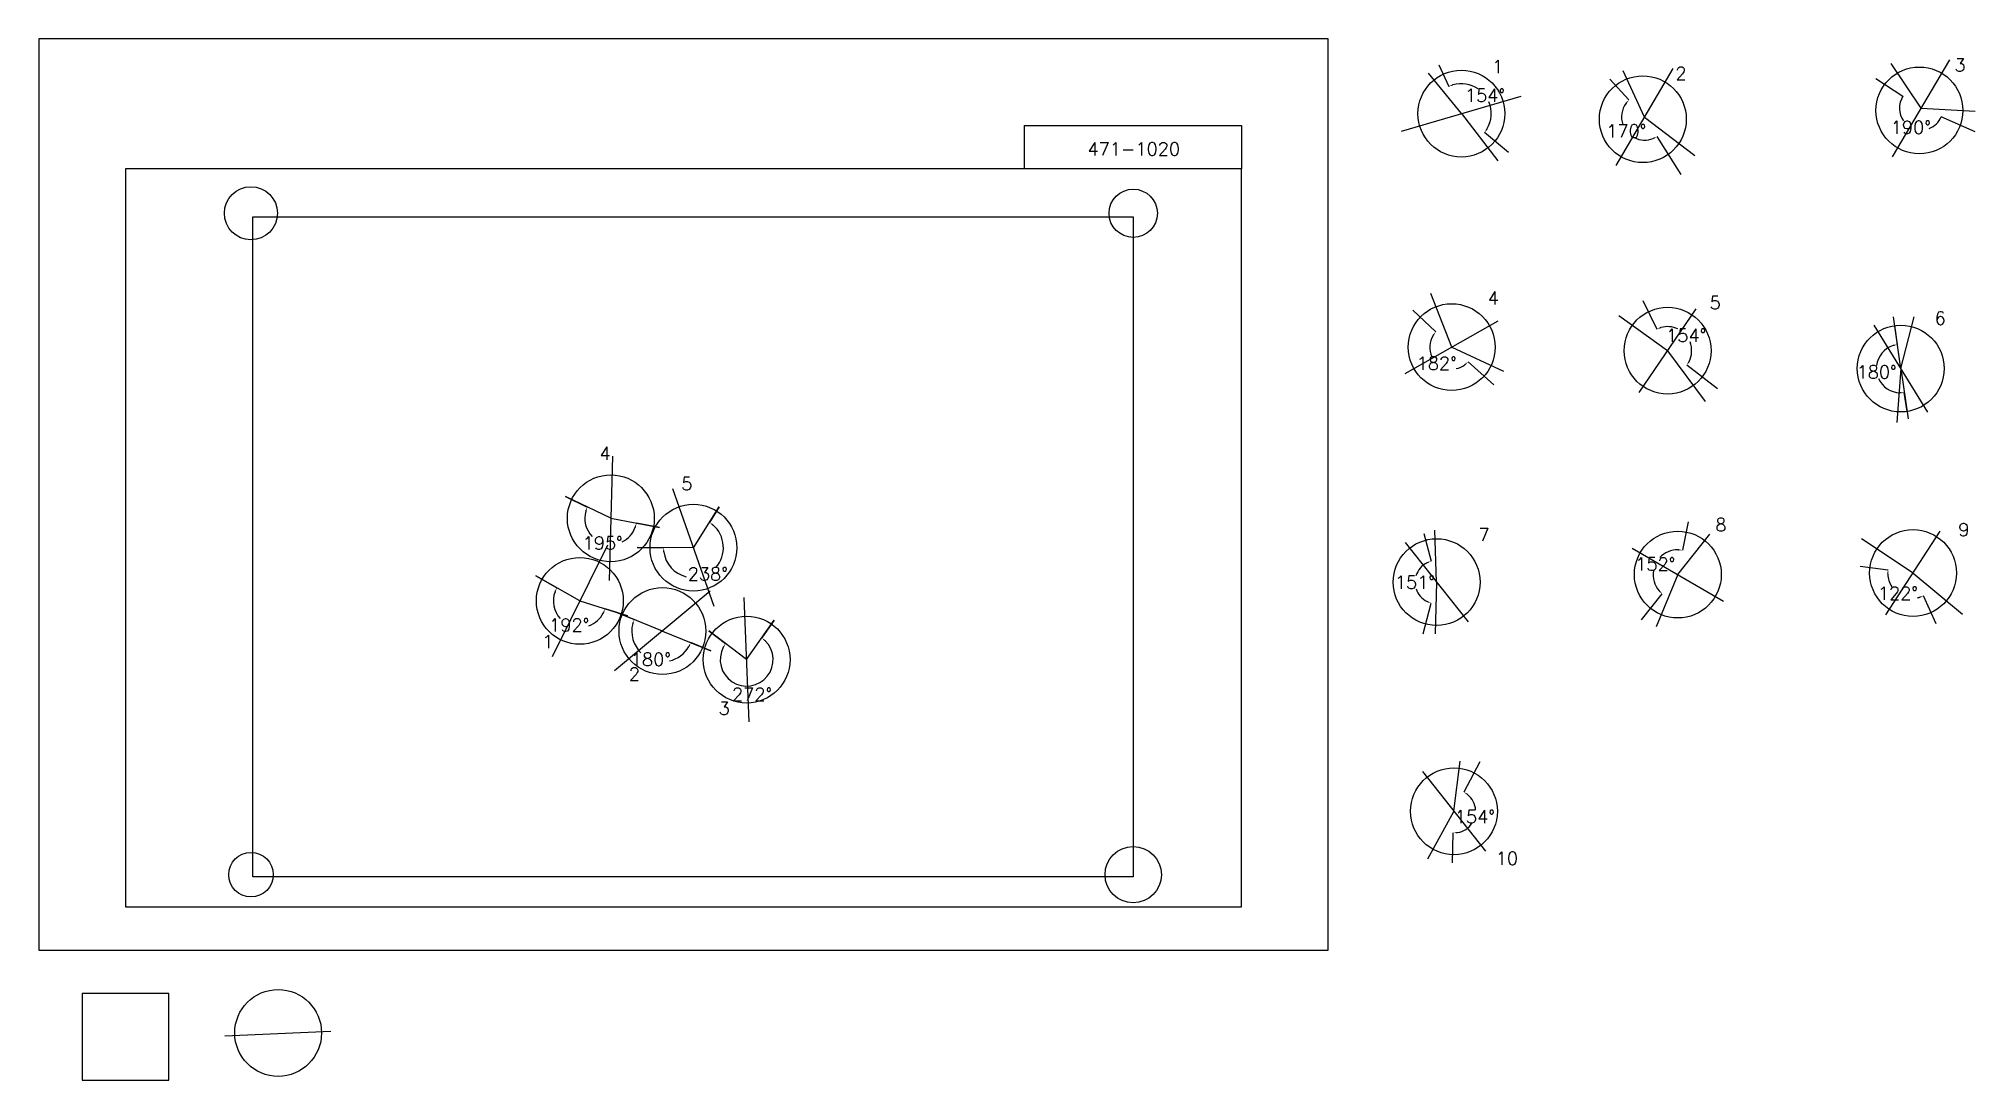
# Model space of a CAD drawing. Extents: x 0 to 2230150, y -150000 to 1050000.
import ezdxf

# ---------------------------------------------------------------- set-up
doc = ezdxf.new("R2010")
doc.units = 0
doc.header["$MEASUREMENT"] = 0
doc.layers.get('0').update_dxf_attribs({"linetype": 'CONTINUOUS'})
doc.layers.get('Defpoints').update_dxf_attribs({"linetype": 'CONTINUOUS'})
for name, color, linetype in [('_0-0_', 7, 'CONTINUOUS'), ('_0-1_V-nasSTD', 7, 'CONTINUOUS'), ('_0-2_番号', 7, 'CONTINUOUS'), ('ADD_LINE', 7, 'CONTINUOUS'), ('文字', 7, 'CONTINUOUS'), ('画像', 7, 'CONTINUOUS')]:
    doc.layers.add(name, color=color, linetype=linetype)
doc.layers.add('位置合わせ用', color=7, linetype='CONTINUOUS', plot=False)
doc.styles.get("Standard").update_dxf_attribs({"font": 'txt', "height": 15000, "bigfont": 'bigfont.shx'})
doc.dimstyles.get("Standard").update_dxf_attribs({"dimtxt": 0.18, "dimasz": 0.18, "dimexe": 0.18, "dimexo": 0.0625, "dimgap": 0.09, "dimtad": 0, "dimtih": 1, "dimtoh": 1, "dimdec": 4, "dimzin": 0, "dimdsep": 46, "dimtxsty": 'Standard', "dimcen": 0.09, "dimadec": 0, "dimazin": 0, "dimtfac": 1, "dimtdec": 4, "dimtofl": 0, "dimtmove": 0, "dimatfit": 3, "dimfxl": 1, "dimtolj": 1, "dimtzin": 0, "dimarcsym": 0})
picture_1 = doc.add_image_def('image1.jpg', size_in_pixel=(800, 600))

# ---------------------------------------------------------------- blocks, each defined once
blk = doc.blocks.new('-000-CCURVE_ORG002')
at = {"layer": '_0-0_', "color": 5, "linetype": 'Continuous'}
for p, q in [((30, -10), (10, -10)), ((10, -10), (10, -30)), ((30, -30), (30, -10)), ((10, -30), (30, -30))]:
    blk.add_line(p, q, dxfattribs=at)
blk = doc.blocks.new('-008-$$ATRU$$11$$背景色$$色$$0_0_0')
at = {"layer": '_0-2_番号'}
blk.add_blockref('-000-CCURVE_ORG002', (0, 0), dxfattribs=at)
blk = doc.blocks.new('*D27')
at = {"layer": 'ADD_LINE', "color": 0, "linetype": 'Continuous', "lineweight": -2}
for p, q in [((1612482, 1019756), (1623866, 995044)), ((1692790, 918934), (1664951, 941812))]:
    blk.add_line(p, q, dxfattribs=at)
for start, end in [(55.935441, 106.423298), (328.898292, 23.176446)]:
    blk.add_arc((1638300, 963714), 34496, start, end, dxfattribs=at)
at = {"layer": 'ADD_LINE', "color": 0}
for points in [[(1628254, 997582), (1628840, 996022), (1623866, 995045)], [(1667157, 946376), (1668518, 945414), (1664951, 941812)]]:
    blk.add_solid(points, dxfattribs=at)
at = {"layer": 'Defpoints', "color": 0}
for p in [(1612482, 1019756), (1638300, 963714), (1672046, 970868), (1692790, 918934)]:
    blk.add_point(p, dxfattribs=at)
at = {"layer": 'ADD_LINE', "color": 0, "linetype": 'Continuous', "insert": (1665608, 984790), "char_height": 15000, "attachment_point": 5}
blk.add_mtext('\\A1;154%%d', dxfattribs=at)
blk = doc.blocks.new('*D28')
at = {"color": 0, "linetype": 'Continuous', "lineweight": -2}
for p, q in [((1809179, 1003391), (1831324, 979396)), ((1891517, 893504), (1863720, 937271))]:
    blk.add_line(p, q, dxfattribs=at)
for start, end in [(143.458517, 199.177328), (242.968088, 291.666013)]:
    blk.add_arc((1849418, 959791), 26678, start, end, dxfattribs=at)
at = {"color": 0}
for points in [[(1828604, 975119), (1827364, 976233), (1831324, 979396)], [(1859646, 934256), (1858888, 935740), (1863721, 937271)]]:
    blk.add_solid(points, dxfattribs=at)
at = {"layer": 'Defpoints', "color": 0}
for p in [(1809179, 1003391), (1849418, 959791), (1823088, 955491), (1891518, 893504)]:
    blk.add_point(p, dxfattribs=at)
at = {"color": 0, "linetype": 'Continuous', "insert": (1828270, 943528), "char_height": 15000, "attachment_point": 5}
blk.add_mtext('\\A1;170%%d', dxfattribs=at)
blk = doc.blocks.new('*D31')
at = {"layer": 'ADD_LINE', "color": 0, "linetype": 'Continuous', "lineweight": -2}
for p, q in [((2115662, 1004203), (2146913, 983688)), ((2230150, 942907), (2190978, 959896))]:
    blk.add_line(p, q, dxfattribs=at)
for start, end in [(146.716384, 215.556167), (291.744567, 336.55299)]:
    blk.add_arc((2167922, 969896), 25131, start, end, dxfattribs=at)
at = {"layer": 'ADD_LINE', "color": 0}
for points in [[(2146913, 983688), (2146913, 983688), (2146913, 983688)], [(2190978, 959896), (2190978, 959896), (2190978, 959896)]]:
    blk.add_solid(points, dxfattribs=at)
at = {"layer": 'Defpoints', "color": 0}
for p in [(2115662, 1004204), (2167922, 969896), (2146156, 957332), (2230150, 942907)]:
    blk.add_point(p, dxfattribs=at)
at = {"layer": 'ADD_LINE', "color": 0, "linetype": 'Continuous', "insert": (2155982, 947782), "char_height": 15000, "attachment_point": 5}
blk.add_mtext('\\A1;190%%d', dxfattribs=at)
blk = doc.blocks.new('*D492')
at = {"color": 0, "linetype": 'Continuous', "lineweight": -2}
for p, q in [((1582560, 737261), (1608834, 712185)), ((1675657, 651191), (1646046, 677753))]:
    blk.add_line(p, q, dxfattribs=at)
for start, end in [(147.654398, 205.986177), (282.024317, 306.788949)]:
    blk.add_arc((1627174, 694681), 25352, start, end, dxfattribs=at)
at = {"color": 0}
for points in [[(1606412, 707733), (1605099, 708759), (1608834, 712185)], [(1642919, 673763), (1641794, 674993), (1646046, 677753)]]:
    blk.add_solid(points, dxfattribs=at)
at = {"layer": 'Defpoints', "color": 0}
for p in [(1582560, 737262), (1627174, 694681), (1602920, 687300), (1675658, 651190)]:
    blk.add_point(p, dxfattribs=at)
at = {"color": 0, "linetype": 'Continuous', "insert": (1609955, 676073), "char_height": 15000, "attachment_point": 5}
blk.add_mtext('\\A1;182%%d', dxfattribs=at)
blk = doc.blocks.new('*D493')
at = {"color": 0, "linetype": 'Continuous', "lineweight": -2}
for p, q in [((1847215, 748386), (1863522, 715452)), ((1933285, 646506), (1897834, 673710))]:
    blk.add_line(p, q, dxfattribs=at)
for start, end in [(64.877904, 105.999917), (332.840982, 21.383423)]:
    blk.add_arc((1875830, 690596), 27737, start, end, dxfattribs=at)
at = {"color": 0}
for points in [[(1867883, 718035), (1868485, 716481), (1863522, 715453)], [(1899804, 678380), (1901213, 677489), (1897835, 673710)]]:
    blk.add_solid(points, dxfattribs=at)
at = {"layer": 'Defpoints', "color": 0}
for p in [(1847214, 748386), (1887525, 715747), (1875830, 690596), (1933286, 646506)]:
    blk.add_point(p, dxfattribs=at)
at = {"color": 0, "linetype": 'Continuous', "insert": (1897257, 708209), "char_height": 15000, "attachment_point": 5}
blk.add_mtext('\\A1;154%%d', dxfattribs=at)
blk = doc.blocks.new('*D494')
at = {"color": 0, "linetype": 'Continuous', "lineweight": -2}
for p, q in [((2097719, 442479), (2129651, 438247)), ((2185031, 375777), (2170441, 407971))]:
    blk.add_line(p, q, dxfattribs=at)
for start, end in [(182.32444, 213.011449), (280.28229, 284.506363)]:
    blk.add_arc((2158450, 434431), 29051, start, end, dxfattribs=at)
at = {"color": 0}
for points in [[(2130255, 433215), (2128590, 433290), (2129651, 438247)], [(2166004, 405520), (2165449, 407092), (2170441, 407970)]]:
    blk.add_solid(points, dxfattribs=at)
at = {"layer": 'Defpoints', "color": 0}
for p in [(2097719, 442479), (2158450, 434431), (2134111, 418569), (2185032, 375776)]:
    blk.add_point(p, dxfattribs=at)
at = {"color": 0, "linetype": 'Continuous', "insert": (2141135, 411104), "char_height": 15000, "attachment_point": 5}
blk.add_mtext('\\A1;122%%d', dxfattribs=at)
blk = doc.blocks.new('*D495')
at = {"color": 0, "linetype": 'Continuous', "lineweight": -2}
for p, q in [((1899485, 493442), (1893065, 460614)), ((1845899, 380648), (1869761, 410403))]:
    blk.add_line(p, q, dxfattribs=at)
for start, end in [(88.997379, 136.834749), (170.916699, 221.208715)]:
    blk.add_arc((1887594, 432640), 28505, start, end, dxfattribs=at)
at = {"color": 0}
for points in [[(1888005, 460311), (1888181, 461969), (1893065, 460615)], [(1865573, 413259), (1866726, 414463), (1869761, 410403)]]:
    blk.add_solid(points, dxfattribs=at)
at = {"layer": 'Defpoints', "color": 0}
for p in [(1899486, 493442), (1869381, 454567), (1887594, 432640), (1845899, 380648)]:
    blk.add_point(p, dxfattribs=at)
at = {"color": 0, "linetype": 'Continuous', "insert": (1861739, 444640), "char_height": 15000, "attachment_point": 5}
blk.add_mtext('\\A1;152%%d', dxfattribs=at)
blk = doc.blocks.new('*D496')
at = {"color": 0, "linetype": 'Continuous', "lineweight": -2}
for p, q in [((1594921, 479957), (1603443, 448007)), ((1594453, 364310), (1603625, 399771))]:
    blk.add_line(p, q, dxfattribs=at)
for start, end in [(116.442259, 162.722612), (197.730428, 243.989803)]:
    blk.add_arc((1609870, 423913), 24936, start, end, dxfattribs=at)
at = {"color": 0}
for points in [[(1599060, 445461), (1598471, 447020), (1603443, 448007)], [(1598646, 400720), (1599223, 402284), (1603625, 399771)]]:
    blk.add_solid(points, dxfattribs=at)
at = {"layer": 'Defpoints', "color": 0}
for p in [(1594921, 479958), (1587247, 434403), (1609870, 423913), (1594453, 364310)]:
    blk.add_point(p, dxfattribs=at)
at = {"color": 0, "linetype": 'Continuous', "insert": (1584933, 423819), "char_height": 15000, "attachment_point": 5}
blk.add_mtext('\\A1;151%%d', dxfattribs=at)
blk = doc.blocks.new('*D497')
at = {"color": 0, "linetype": 'Continuous', "lineweight": -2}
for p, q in [((2137280, 719501), (2140368, 697666)), ((2151611, 620534), (2148379, 642348))]:
    blk.add_line(p, q, dxfattribs=at)
for start, end in [(108.314688, 172.816777), (204.310121, 268.164898)]:
    blk.add_arc((2144282, 669994), 27948, start, end, dxfattribs=at)
at = {"color": 0}
for points in [[(2135690, 695715), (2135310, 697337), (2140368, 697666)], [(2143435, 641228), (2143339, 642892), (2148379, 642348)]]:
    blk.add_solid(points, dxfattribs=at)
at = {"layer": 'Defpoints', "color": 0}
for p in [(2137280, 719501), (2144282, 669994), (2122350, 652671), (2151611, 620534)]:
    blk.add_point(p, dxfattribs=at)
at = {"color": 0, "linetype": 'Continuous', "insert": (2116623, 665988), "char_height": 15000, "attachment_point": 5}
blk.add_mtext('\\A1;180%%d', dxfattribs=at)
blk = doc.blocks.new('*D662')
at = {"color": 0, "linetype": 'Continuous', "lineweight": -2}
for p, q in [((1659684, 217062), (1641346, 182000)), ((1628066, 100544), (1629066, 134978))]:
    blk.add_line(p, q, dxfattribs=at)
for start, end in [(2.755917, 50.881259), (279.845571, 326.395586)]:
    blk.add_arc((1629789, 159904), 24936, start, end, dxfattribs=at)
at = {"color": 0}
for points in [[(1645980, 179947), (1645064, 178555), (1641346, 182001)], [(1633993, 136166), (1634112, 134504), (1629066, 134978)]]:
    blk.add_solid(points, dxfattribs=at)
at = {"layer": 'Defpoints', "color": 0}
for p in [(1659684, 217062), (1629789, 159904), (1648804, 143771), (1628066, 100544)]:
    blk.add_point(p, dxfattribs=at)
at = {"color": 0, "linetype": 'Continuous', "insert": (1653916, 153603), "char_height": 15000, "attachment_point": 5}
blk.add_mtext('\\A1;154%%d', dxfattribs=at)
blk = doc.blocks.new('*D665')
at = {"layer": 'ADD_LINE', "color": 0, "linetype": 'Continuous', "lineweight": -2}
for p, q in [((783772, 510768), (772396, 492778)), ((689153, 463927), (719464, 463785))]:
    blk.add_line(p, q, dxfattribs=at)
for start, end in [(318.728517, 49.380327), (188.042819, 255.85767)]:
    blk.add_arc((753959, 463622), 34496, start, end, dxfattribs=at)
at = {"layer": 'ADD_LINE', "color": 0}
for points in [[(776912, 490476), (775922, 489136), (772396, 492778)], [(720634, 458853), (718972, 458740), (719464, 463785)]]:
    blk.add_solid(points, dxfattribs=at)
at = {"layer": 'Defpoints', "color": 0}
for p in [(783772, 510768), (689152, 463927), (753959, 463622), (747407, 429755)]:
    blk.add_point(p, dxfattribs=at)
at = {"layer": 'ADD_LINE', "color": 0, "linetype": 'Continuous', "insert": (770531, 433368), "char_height": 15000, "attachment_point": 5}
blk.add_mtext('\\A1;238%%d', dxfattribs=at)
blk = doc.blocks.new('*D668')
at = {"layer": 'ADD_LINE', "color": 0, "linetype": 'Continuous', "lineweight": -2}
for p, q in [((606712, 522479), (631773, 510450)), ((714915, 486880), (688284, 491908))]:
    blk.add_line(p, q, dxfattribs=at)
for start, end in [(163.923569, 224.434537), (296.003179, 339.744924)]:
    blk.add_arc((658813, 497472), 29993, start, end, dxfattribs=at)
at = {"layer": 'ADD_LINE', "color": 0}
for points in [[(630772, 505481), (629214, 506075), (631773, 510450)], [(687754, 486867), (686147, 487311), (688285, 491908)]]:
    blk.add_solid(points, dxfattribs=at)
at = {"layer": 'Defpoints', "color": 0}
for p in [(606712, 522479), (658813, 497472), (666234, 468412), (714916, 486880)]:
    blk.add_point(p, dxfattribs=at)
at = {"layer": 'ADD_LINE', "color": 0, "linetype": 'Continuous', "insert": (649462, 468975), "char_height": 15000, "attachment_point": 5}
blk.add_mtext('\\A1;195%%d', dxfattribs=at)
blk = doc.blocks.new('*D671')
at = {"layer": 'ADD_LINE', "color": 0, "linetype": 'Continuous', "lineweight": -2}
for p, q in [((847008, 380081), (832717, 359622)), ((771594, 367902), (791005, 353108))]:
    blk.add_line(p, q, dxfattribs=at)
blk.add_arc((815256, 334625), 30492, 152.093599, 45.658054, dxfattribs=at)
at = {"layer": 'ADD_LINE', "color": 0}
for points in [[(837099, 357074), (836036, 355791), (832717, 359622)], [(789012, 348447), (787608, 349345), (791005, 353108)]]:
    blk.add_solid(points, dxfattribs=at)
at = {"layer": 'Defpoints', "color": 0}
for p in [(847008, 380081), (771594, 367902), (815256, 334625), (840009, 316820)]:
    blk.add_point(p, dxfattribs=at)
at = {"layer": 'ADD_LINE', "color": 0, "linetype": 'Continuous', "insert": (821503, 294619), "char_height": 15000, "attachment_point": 5}
blk.add_mtext('\\A1;272%%d', dxfattribs=at)
blk = doc.blocks.new('*D674')
at = {"layer": 'ADD_LINE', "color": 0, "linetype": 'Continuous', "lineweight": -2}
for p, q in [((665055, 389245), (685595, 380876)), ((773935, 344950), (750977, 354277))]:
    blk.add_line(p, q, dxfattribs=at)
for start, end in [(165.95734, 225.542209), (283.018797, 329.766421)]:
    blk.add_arc((718279, 367560), 35293, start, end, dxfattribs=at)
at = {"layer": 'ADD_LINE', "color": 0}
for points in [[(684833, 375865), (683249, 376383), (685595, 380876)], [(749519, 349422), (748023, 350157), (750977, 354277)]]:
    blk.add_solid(points, dxfattribs=at)
at = {"layer": 'Defpoints', "color": 0}
for p in [(665055, 389245), (718279, 367560), (773936, 344950), (723113, 332600)]:
    blk.add_point(p, dxfattribs=at)
at = {"layer": 'ADD_LINE', "color": 0, "linetype": 'Continuous', "insert": (704980, 334870), "char_height": 15000, "attachment_point": 5}
blk.add_mtext('\\A1;180%%d', dxfattribs=at)
blk = doc.blocks.new('*D677')
at = {"layer": 'ADD_LINE', "color": 0, "linetype": 'Continuous', "lineweight": -2}
for p, q in [((572518, 431138), (596672, 417389)), ((677910, 385234), (652199, 393256))]:
    blk.add_line(p, q, dxfattribs=at)
for start, end in [(159.769221, 222.129416), (289.899808, 333.251036)]:
    blk.add_arc((623133, 402326), 30448, start, end, dxfattribs=at)
at = {"layer": 'ADD_LINE', "color": 0}
for points in [[(595319, 412504), (593807, 413206), (596671, 417389)], [(651095, 388309), (649550, 388934), (652199, 393256)]]:
    blk.add_solid(points, dxfattribs=at)
at = {"layer": 'Defpoints', "color": 0}
for p in [(572518, 431138), (623133, 402326), (598027, 385099), (677910, 385234)]:
    blk.add_point(p, dxfattribs=at)
at = {"layer": 'ADD_LINE', "color": 0, "linetype": 'Continuous', "insert": (610997, 374401), "char_height": 15000, "attachment_point": 5}
blk.add_mtext('\\A1;192%%d', dxfattribs=at)

msp = doc.modelspace()

# ---------------------------------------------------------------- linework, layer by layer
at = {"layer": '_0-1_V-nasSTD', "color": 7, "linetype": 'Continuous'}
for p, q in [((1485000, 1050000), (0, 1050000)), ((0, 1050000), (0, 0)), ((1485000, 1050000), (0, 1050000)), ((0, 1050000), (0, 0)), ((1485000, 0), (1485000, 1050000)), ((1485000, 0), (1485000, 1050000)), ((1135000, 950000), (1135000, 900000)), ((1135000, 950000), (1385000, 950000)), ((1385000, 950000), (1385000, 900000)), ((1385000, 900000), (100000, 900000)), ((100000, 900000), (100000, 50000)), ((1385000, 50000), (1385000, 900000)), ((100000, 50000), (1385000, 50000)), ((0, 0), (1485000, 0)), ((0, 0), (1485000, 0))]:
    msp.add_line(p, q, dxfattribs=at)
at = {"layer": 'ADD_LINE', "color": 5, "linetype": 'Continuous'}
for p, q in [((1638300.12759, 963713.94411), (1600657, 1010465.5)), ((1849417.68706, 959791.40858), (1824731.61592, 1013095)), ((2167921.53926, 969895.92252), (2133337.061, 1021586.01265)), ((1638300.12759, 963713.94411), (1680185.5, 909330)), ((1849417.68706, 959791.40858), (1907070.5, 915461)), ((2167921.53926, 969895.92252), (2230150.4375, 966693.63309)), ((1627173.85936, 694681.42053), (1603053, 756584)), ((1875829.60478, 690595.69901), (1819695, 730821)), ((2144282.17651, 669993.66595), (2135874.84661, 729434.5)), ((2144282.17651, 669993.66595), (2159881.11393, 729434.5)), ((1627173.85936, 694681.42053), (1686782, 666999.5)), ((1875829.60478, 690595.69901), (1919233, 631868.5)), ((2144282.17651, 669993.66595), (2139973.5, 607862)), ((2144282.17651, 669993.66595), (2152852.5, 612158.5)), ((658812.75, 497472.44411), (606711.5, 522479)), ((658812.75, 497472.44411), (714915.5, 486879.5)), ((753959.25, 463622.44411), (783772.5, 510768.5)), ((1609869.59541, 423912.59025), (1607859.5021, 483624.43754)), ((1887594.19761, 432639.77192), (1924592.5, 479202.5)), ((2158449.59821, 434430.75199), (2099218, 473956.5)), ((753959.25, 463622.44411), (689152.5, 463927)), ((623132.75, 402325.94411), (572517.5, 431138)), ((1609869.59541, 423912.59025), (1608159.50179, 364310.06247)), ((1887594.19761, 432639.77192), (1862762, 372404)), ((2158449.59821, 434430.75199), (2215384.5, 387018.5)), ((623132.75, 402325.94411), (677910.5, 385233.5)), ((718279.25, 367560.44411), (665054.53164, 389244.98132)), ((815255.75, 334625.44411), (847008.5, 380081)), ((718279.25, 367560.44411), (773935.5, 344950)), ((815255.75, 334625.44411), (771593.5, 367902)), ((1629789, 159904), (1636845.5, 217647.28885)), ((1629789, 159904), (1599375.79815, 104642.5))]:
    msp.add_line(p, q, dxfattribs=at)
at = {"layer": 'ADD_LINE', "color": 1, "linetype": 'Continuous'}
for p, q in [((1816519.43706, 903878.65858), (1882315.93706, 1015704.15858)), ((2135023.28926, 913983.17252), (2200819.78926, 1025808.67252)), ((1569397.37759, 943664.44411), (1707202.87759, 983763.44411)), ((1843082.10478, 642335.94901), (1908577.10478, 738855.44901)), ((1573690.48436, 664418.92053), (1680657.23436, 724943.92053)), ((2113351.05151, 720119.29095), (2175213.30151, 619868.04095)), ((660646.63764, 569209.52144), (656978.86236, 425735.36678)), ((777702.5255, 395903.7002), (730215.9745, 531341.18802)), ((1573599.84541, 469670.84025), (1646139.34541, 378154.34025)), ((2126994.59821, 386171.00199), (2189904.59821, 482690.50199)), ((654961.53779, 466641.56955), (591303.96221, 338010.31867)), ((1835025.69761, 463233.02192), (1940162.69761, 402046.52192)), ((773425.22512, 413478.77199), (663133.27488, 321642.11623)), ((818067.34719, 262920.03058), (812444.15281, 406330.85764)), ((1593519.25, 205662.25), (1666058.75, 114145.75)), ((214262.32302, -98799.56876), (336470.78129, -93322.43898))]:
    msp.add_line(p, q, dxfattribs=at)
at = {"layer": 'ADD_LINE', "color": 5, "linetype": 'ByBlock'}
for centre in [(1638300.12759, 963713.94411), (1847299.84098, 957259.81804), (2165803.69318, 967364.33199), (1627173.85936, 694681.42053), (1875829.60478, 690595.69901), (2144282.17651, 669993.66595), (658812.75, 497472.44411), (753959.25, 463622.44411), (1609869.59541, 423912.59025), (1887594.19761, 432639.77192), (2158449.59821, 434430.75199), (623132.75, 402325.94411), (718279.25, 367560.44411), (815255.75, 334625.44411), (1629789, 159904), (275704.61091, -95468.83904)]:
    msp.add_circle(centre, 50000, dxfattribs=at)
at = {"layer": '位置合わせ用', "color": 5, "linetype": 'Continuous'}
for centre, radius in [((244424.4, 848880.595), 30579.2687), ((1260424.4, 848880.595), 27848.33235), ((244424.4, 86880.595), 25672.78835), ((1260424.4, 86880.595), 32483.49996)]:
    msp.add_circle(centre, radius, dxfattribs=at)

# ---------------------------------------------------------------- block references
at = {"layer": '_0-0_', "xscale": 5000, "yscale": 5000, "zscale": 5000}
msp.add_blockref('-008-$$ATRU$$11$$背景色$$色$$0_0_0', (0, 0), dxfattribs=at)

# ---------------------------------------------------------------- texts
at = {"layer": '文字', "color": 5, "linetype": 'Continuous'}
for s, p in [('3', (2206162.5, 1012123.5)), ('1', (1673664.84659, 1010338.61449)), ('2', (1884735.5, 1002469.5)), ('4', (1668695.5, 743754)), ('5', (1924216.5, 738393)), ('6', (2183311.5, 720524.5)), ('4', (645717, 564767)), ('5', (739949, 530001.5)), ('8', (1930840.69761, 482615.93968)), ('9', (2210625.69761, 476897.98348)), ('7', (1657991.59541, 471180.02727)), ('1', (579846, 347942)), ('2', (679567.5, 310432)), ('3', (782948, 271092.5)), ('10', (1677911, 98195.5))]:
    msp.add_text(s, height=15000, dxfattribs=at).set_placement(p)
at = {"layer": '文字', "linetype": 'Continuous'}
msp.add_text('471-1020', height=15000, dxfattribs=at).set_placement((1207698.06436, 915464.91089))

# ---------------------------------------------------------------- dimensions: what is measured, and where the dimension line sits
at = {"color": 5, "linetype": 'Continuous'}
for base, center, p1, p2, picture, middle in [((1823088.23526, 955490.96023), (1849417.68706, 959791.40858), (1809178.77504, 1003391.05715), (1891517.5, 893504), '*D28', (1828269.9978, 943527.67201)), ((1602919.66927, 687300.1765), (1627173.85936, 694681.42053), (1582560, 737261.5), (1675657.5, 651190.5), '*D492', (1609955.37168, 676073.03042)), ((1887525.02456, 715746.55986), (1875829.60478, 690595.69901), (1847214.5, 748386.5), (1933285.5, 646506), '*D493', (1897256.73514, 708208.95339)), ((2122350.14113, 652670.99813), (2144282.17651, 669993.66595), (2137279.85621, 719500.91301), (2151611.40936, 620533.75951), '*D497', (2116622.71578, 665988.26601)), ((1869381.14317, 454567.03326), (1887594.19761, 432639.77192), (1899485.5, 493442.5), (1845899, 380648), '*D495', (1861738.50652, 444639.91276)), ((1587247.09662, 434402.94997), (1609869.59541, 423912.59025), (1594921, 479957.5), (1594452.55209, 364310), '*D496', (1584933.35154, 423818.56891)), ((2134111.47282, 418568.6119), (2158449.59821, 434430.75199), (2097719, 442479), (2185031.5, 375776.5), '*D494', (2141135.0292, 411103.5675)), ((1648803.90553, 143771.4718), (1629789, 159904), (1659684.47103, 217061.94462), (1628066.5, 100544), '*D662', (1653916.18486, 153602.8851))]:
    dim = msp.add_angular_dim_3p(base=base, center=center, p1=p1, p2=p2, dimstyle='Standard', override={"dimasz": 5000, "dimtmove": 2}, dxfattribs=at)
    dim.commit()
    dim.dimension.update_dxf_attribs({"geometry": picture, "text_midpoint": middle})
at = {"layer": 'ADD_LINE', "color": 5, "linetype": 'Continuous'}
for base, center, p1, p2, override, picture, middle in [((1672045.78438, 970867.8893), (1638300.12759, 963713.94411), (1612481.5, 1019756.5), (1692790, 918933.5), {"dimasz": 5000, "dimtmove": 2}, '*D27', (1665608.30751, 984790.2719)), ((2146156.07889, 957332.10205), (2167921.53926, 969895.92252), (2115661.5, 1004203.5), (2230150.5, 942906.93528), {"dimtmove": 2}, '*D31', (2155981.84538, 947781.93238)), ((666233.77006, 468412.42903), (658812.75, 497472.44411), (606711.5, 522479), (714915.5, 486879.5), {"dimasz": 5000, "dimtmove": 2}, '*D668', (649462.04587, 468974.71881)), ((747407.49298, 429754.71959), (753959.25, 463622.44411), (783772.5, 510768.5), (689152.5, 463927), {"dimasz": 5000, "dimtmove": 2}, '*D665', (770530.97201, 433368.08387)), ((598026.5839, 385098.86698), (623132.75, 402325.94411), (572517.5, 431138), (677910.5, 385233.5), {"dimasz": 5000, "dimtmove": 2}, '*D677', (610996.50227, 374400.98657)), ((723112.58534, 332600.34634), (718279.25, 367560.44411), (665054.53164, 389244.98132), (773935.5, 344950), {"dimasz": 5000, "dimtmove": 2}, '*D674', (704979.55484, 334869.65527)), ((840008.69108, 316820.21989), (815255.75, 334625.44411), (771593.5, 367902), (847008.5, 380081), {"dimasz": 5000, "dimtmove": 2}, '*D671', (821503.33341, 294618.78675))]:
    dim = msp.add_angular_dim_3p(base=base, center=center, p1=p1, p2=p2, dimstyle='Standard', override=override, dxfattribs=at)
    dim.commit()
    dim.dimension.update_dxf_attribs({"geometry": picture, "text_midpoint": middle})

# ---------------------------------------------------------------- pictures from other files: only their frames are drawn
at = {"layer": '画像', "color": 5, "linetype": 'Continuous'}
image = msp.add_image(picture_1, insert=(246661, 84587), size_in_units=(1013765.99458, 760324.49593), dxfattribs=at)
image.dxf.flags = 7

doc.saveas('drawing.dxf')
